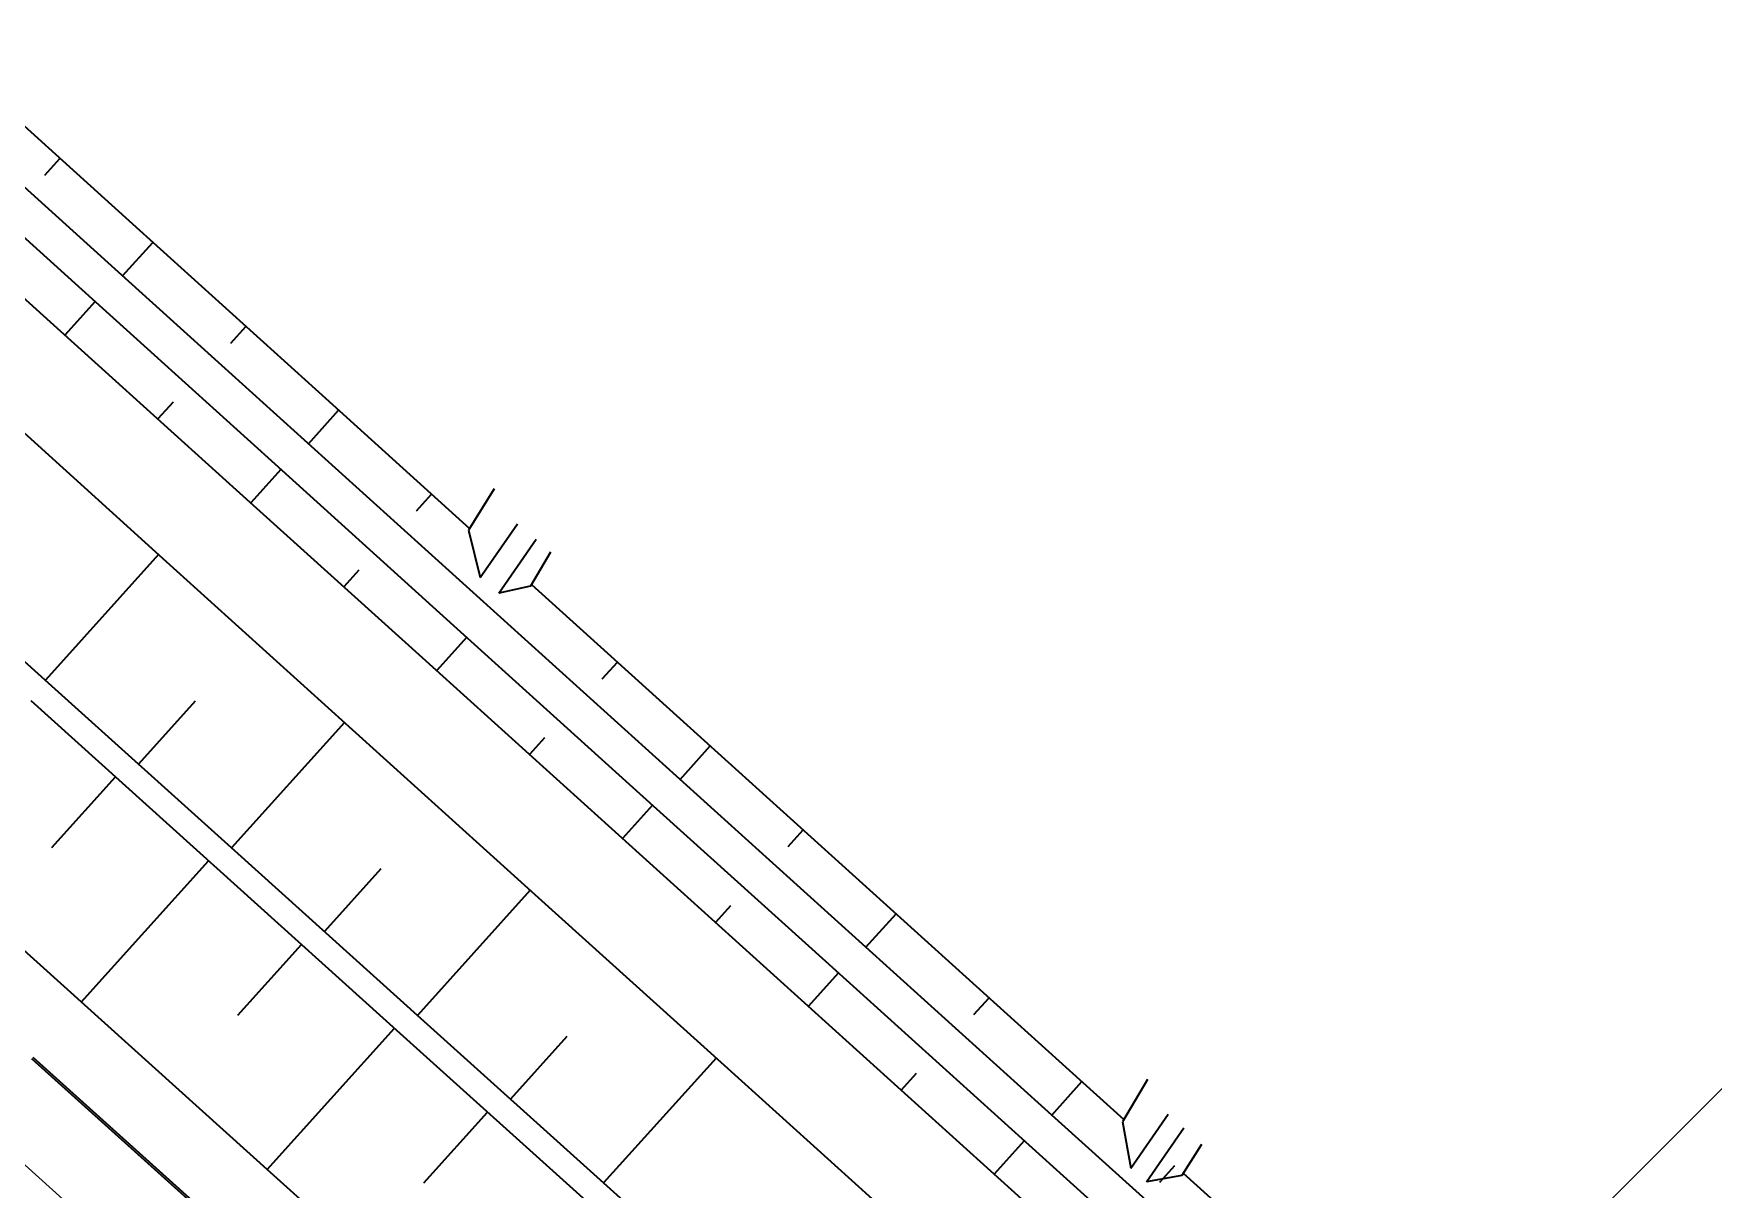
# Model space of a CAD drawing. Header units: metres. Extents: x 134219 to 139080, y 438661 to 444352.
# Drawn here: x 137849.7 to 137916.7, y 439934.2 to 439980.3 of the extents above; entities that cross this region are included whole.
import ezdxf

# ---------------------------------------------------------------- set-up
doc = ezdxf.new("R2010")
doc.units = ezdxf.units.M
doc.linetypes.add('13strp', pattern=[4, 1, -3])
doc.layers.add('N-WE-KL-ET_LS_OV_KABEL-T25', color=7, linetype='Continuous', lineweight=25)
doc.layers.add('Utd-ondergr-nw', color=8, linetype='13strp', lineweight=35)
doc.layers.add('Utd-weg-nw', color=8, linetype='Continuous')

msp = doc.modelspace()

# ---------------------------------------------------------------- linework, layer by layer
at = {"layer": 'N-WE-KL-ET_LS_OV_KABEL-T25'}
msp.add_line((137933.888, 439955.006), (137887.158, 439908.277), dxfattribs=at)
at = {"layer": 'Utd-ondergr-nw', "linetype": 'Continuous'}
for p, q in [((137868.052, 439962.164), (137867.033, 439960.515)), ((137867.033, 439960.515), (137867.497, 439958.624)), ((137870.301, 439959.639), (137869.511, 439958.272)), ((137869.511, 439958.272), (137868.244, 439957.999)), ((137894.154, 439938.58), (137893.148, 439936.885)), ((137893.148, 439936.885), (137893.48, 439935.038)), ((137896.309, 439935.982), (137895.516, 439934.742)), ((137895.516, 439934.742), (137894.104, 439934.495))]:
    msp.add_line(p, q, dxfattribs=at)
at = {"layer": 'Utd-ondergr-nw', "linetype": 'Continuous', "flags": 128}
for points in [[(137845.285, 439980.341), (137846.461, 439979.195), (137853.887, 439972.487), (137861.314, 439965.78), (137867.073, 439960.58)], [(137845.205, 439977.906), (137852.631, 439971.198), (137860.058, 439964.491), (137867.485, 439957.784), (137874.912, 439951.077), (137882.338, 439944.37), (137889.765, 439937.662), (137897.192, 439930.955), (137904.619, 439924.248), (137912.046, 439917.541), (137919.474, 439910.835), (137926.635, 439903.855), (137933.797, 439896.876), (137940.958, 439889.896), (137948.12, 439882.917), (137955.281, 439875.937), (137960.724, 439870.633)], [(137844.158, 439976.832), (137851.584, 439970.124), (137859.011, 439963.417), (137866.438, 439956.71), (137873.865, 439950.002), (137881.292, 439943.295), (137888.718, 439936.588), (137896.145, 439929.881), (137903.572, 439923.174), (137910.999, 439916.467), (137918.427, 439909.761), (137925.588, 439902.781), (137932.75, 439895.802), (137939.911, 439888.822), (137947.073, 439881.843), (137954.234, 439874.863), (137959.677, 439869.559)], [(137842.902, 439975.543), (137850.328, 439968.835), (137857.755, 439962.128), (137865.182, 439955.421), (137872.608, 439948.713), (137880.035, 439942.006), (137887.462, 439935.299), (137894.889, 439928.592), (137902.316, 439921.885), (137909.743, 439915.178), (137917.171, 439908.472), (137924.332, 439901.492), (137931.494, 439894.513), (137938.655, 439887.533), (137945.817, 439880.554), (137952.978, 439873.574), (137958.421, 439868.27)], [(137850.111, 439974.687), (137850.713, 439975.355)], [(137853.219, 439970.667), (137854.425, 439972.002)], [(137852.122, 439969.639), (137850.916, 439968.304)], [(137857.533, 439967.983), (137858.136, 439968.651)], [(137847.536, 439965.971), (137854.963, 439959.263), (137862.39, 439952.556), (137869.817, 439945.849), (137877.243, 439939.142), (137884.67, 439932.434), (137892.097, 439925.727), (137899.524, 439919.02), (137906.951, 439912.313), (137914.379, 439905.607), (137921.54, 439898.627), (137928.702, 439891.648), (137935.863, 439884.669), (137943.025, 439877.689), (137950.186, 439870.71), (137955.629, 439865.405)], [(137855.23, 439965.62), (137854.627, 439964.953)], [(137860.641, 439963.965), (137861.846, 439965.3)], [(137859.543, 439962.936), (137858.338, 439961.602)], [(137864.954, 439961.281), (137865.557, 439961.948)], [(137842.807, 439961.118), (137850.244, 439954.421), (137857.681, 439947.724), (137865.118, 439941.028), (137872.555, 439934.331), (137879.992, 439927.635), (137887.43, 439920.938), (137894.867, 439914.241), (137902.304, 439907.545), (137909.742, 439900.849), (137916.903, 439893.869), (137924.065, 439886.89), (137931.226, 439879.911), (137938.388, 439872.931), (137945.549, 439865.952)], [(137854.657, 439959.54), (137850.135, 439954.519)], [(137862.651, 439958.918), (137862.048, 439958.25)], [(137869.551, 439958.341), (137876.168, 439952.366), (137883.595, 439945.659), (137891.022, 439938.951), (137893.204, 439936.98)], [(137866.965, 439956.234), (137865.759, 439954.899)], [(137872.376, 439954.579), (137872.978, 439955.246)], [(137849.546, 439953.705), (137856.983, 439947.008), (137864.42, 439940.312), (137871.857, 439933.615), (137879.294, 439926.918), (137886.732, 439920.222), (137894.169, 439913.525), (137901.606, 439906.829), (137909.044, 439900.133), (137916.205, 439893.153), (137923.367, 439886.174), (137930.528, 439879.194), (137937.69, 439872.215), (137944.851, 439865.235)], [(137856.109, 439953.681), (137853.851, 439951.173)], [(137862.078, 439952.838), (137857.567, 439947.827)], [(137870.073, 439952.215), (137869.47, 439951.548)], [(137875.484, 439950.56), (137876.689, 439951.895)], [(137850.39, 439947.836), (137852.93, 439950.658)], [(137874.386, 439949.532), (137873.181, 439948.197)], [(137879.797, 439947.876), (137880.4, 439948.544)], [(137844.242, 439948.263), (137851.679, 439941.566), (137859.116, 439934.869), (137866.553, 439928.173), (137873.99, 439921.476), (137881.428, 439914.78), (137888.865, 439908.083), (137896.302, 439901.386), (137903.739, 439894.69), (137910.901, 439887.71), (137918.062, 439880.731), (137925.224, 439873.751), (137932.385, 439866.772), (137939.547, 439859.792), (137944.989, 439854.488)], [(137851.565, 439941.669), (137856.646, 439947.312)], [(137863.536, 439946.984), (137861.282, 439944.482)], [(137869.5, 439946.135), (137864.998, 439941.136)], [(137877.494, 439945.513), (137876.891, 439944.846)], [(137882.905, 439943.858), (137884.111, 439945.193)], [(137857.821, 439941.145), (137860.362, 439943.966)], [(137881.807, 439942.829), (137880.602, 439941.494)], [(137887.219, 439941.174), (137887.821, 439941.841)], [(137858.996, 439934.977), (137864.077, 439940.62)], [(137870.962, 439940.287), (137868.714, 439937.79)], [(137849.585, 439939.418), (137857.022, 439932.721), (137864.459, 439926.024), (137871.897, 439919.328), (137879.334, 439912.631), (137886.771, 439905.934), (137894.208, 439899.238), (137901.645, 439892.541), (137908.807, 439885.562), (137915.968, 439878.582), (137923.13, 439871.603), (137930.291, 439864.623), (137937.453, 439857.644), (137942.895, 439852.339), (137944.614, 439850.664)], [(137849.634, 439939.468), (137857.071, 439932.771), (137864.508, 439926.074), (137871.945, 439919.378), (137879.383, 439912.681), (137886.82, 439905.985), (137894.257, 439899.288), (137901.694, 439892.591), (137908.856, 439885.612), (137916.017, 439878.632), (137923.179, 439871.653), (137930.34, 439864.673), (137937.502, 439857.694), (137942.944, 439852.39), (137944.663, 439850.715)], [(137876.921, 439939.433), (137872.429, 439934.444)], [(137884.915, 439938.811), (137884.313, 439938.143)], [(137890.327, 439937.155), (137891.532, 439938.49)], [(137865.252, 439934.453), (137867.793, 439937.275)], [(137889.229, 439936.127), (137888.023, 439934.792)], [(137894.64, 439934.472), (137895.243, 439935.139)], [(137895.577, 439934.837), (137898.448, 439932.244), (137905.875, 439925.537), (137913.302, 439918.83), (137918.185, 439914.421)]]:
    msp.add_lwpolyline(points, dxfattribs=at)
at = {"layer": 'Utd-ondergr-nw', "linetype": 'Continuous'}
for points in [[(137867.497, 439958.624), (137868.987, 439960.771)], [(137868.244, 439957.999), (137869.734, 439960.146)], [(137893.48, 439935.038), (137894.97, 439937.185)], [(137894.104, 439934.495), (137895.593, 439936.642)]]:
    msp.add_lwpolyline(points, dxfattribs=at)
at = {"layer": 'Utd-weg-nw', "linetype": 'Continuous', "flags": 128}
msp.add_lwpolyline([(137847.247, 439937.018), (137854.684, 439930.322), (137862.121, 439923.625), (137869.559, 439916.929), (137876.996, 439910.232), (137884.433, 439903.535), (137891.87, 439896.839), (137899.307, 439890.142), (137906.469, 439883.163), (137913.63, 439876.183), (137920.792, 439869.204), (137927.953, 439862.224), (137935.115, 439855.245), (137940.557, 439849.94)], dxfattribs=at)

doc.saveas('drawing.dxf')
